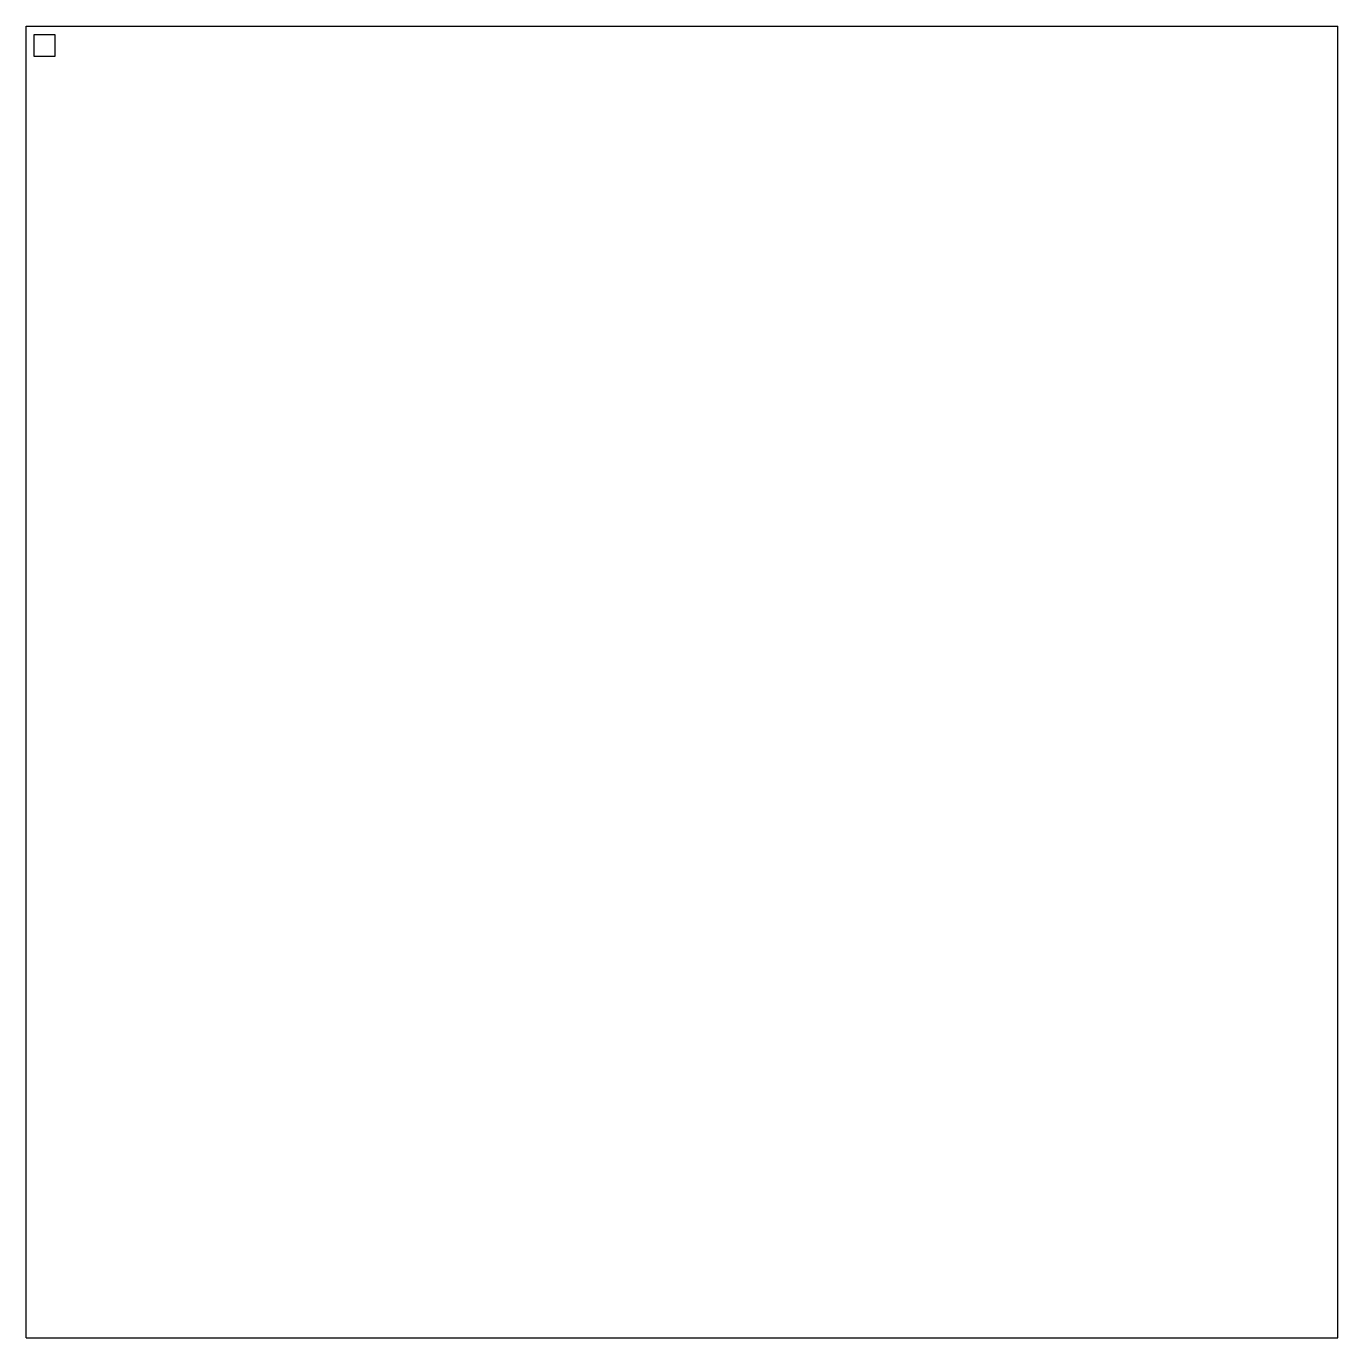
# Model space of a CAD drawing. Header units: inches. Extents: x 0 to 12, y 0 to 12.
import ezdxf

# ---------------------------------------------------------------- set-up
doc = ezdxf.new("R2010")
doc.units = ezdxf.units.IN
doc.header["$LTSCALE"] = 0.782222
doc.header["$MEASUREMENT"] = 0
doc.layers.get('0').update_dxf_attribs({"linetype": 'CONTINUOUS'})

msp = doc.modelspace()

# ---------------------------------------------------------------- linework, layer by layer
at = {"color": 7, "linetype": 'Continuous'}
for p, q in [((0, 0), (0, 12)), ((0, 12), (12, 12)), ((12, 0), (12, 12)), ((0.069, 11.921), (0.069, 11.725)), ((0.266, 11.921), (0.069, 11.921)), ((0.266, 11.725), (0.266, 11.921)), ((0.069, 11.725), (0.266, 11.725)), ((0, 0), (12, 0))]:
    msp.add_line(p, q, dxfattribs=at)

doc.saveas('drawing.dxf')
